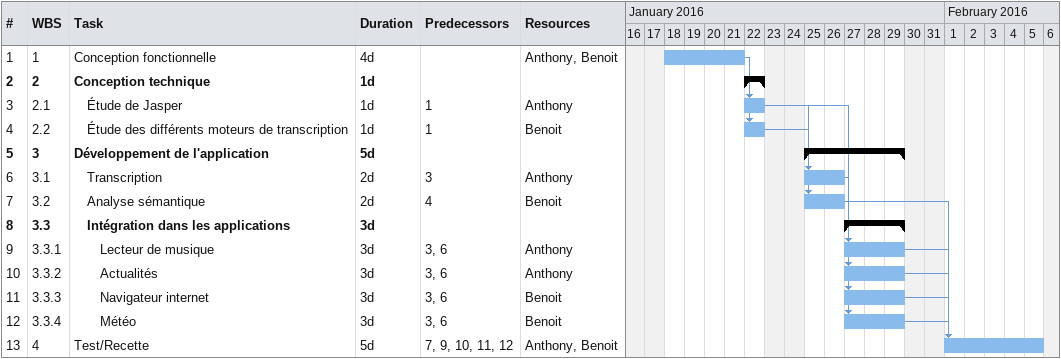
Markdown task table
| ID | WBS | Task | Duration | Start | Finish | Predecessors | Resources |
|---|---|---|---|---|---|---|---|
| 1 | 1 | Conception fonctionnelle | 4d | 2016-01-18 | 2016-01-21 |  | Anthony, Benoit |
| 2 | 2 | **Conception technique** | 1d | 2016-01-22 | 2016-01-22 |  |  |
| 3 | 2.1 | Étude de Jasper | 1d | 2016-01-22 | 2016-01-22 | 1 | Anthony |
| 4 | 2.2 | Étude des différents moteurs de transcription | 1d | 2016-01-22 | 2016-01-22 | 1 | Benoit |
| 5 | 3 | **Développement de l'application** | 5d | 2016-01-25 | 2016-01-29 |  |  |
| 6 | 3.1 | Transcription | 2d | 2016-01-25 | 2016-01-26 | 3 | Anthony |
| 7 | 3.2 | Analyse sémantique | 2d | 2016-01-25 | 2016-01-26 | 4 | Benoit |
| 8 | 3.3 | **Intégration dans les applications** | 3d | 2016-01-27 | 2016-01-29 |  |  |
| 9 | 3.3.1 | Lecteur de musique | 3d | 2016-01-27 | 2016-01-29 | 3, 6 | Anthony |
| 10 | 3.3.2 | Actualités | 3d | 2016-01-27 | 2016-01-29 | 3, 6 | Anthony |
| 11 | 3.3.3 | Navigateur internet | 3d | 2016-01-27 | 2016-01-29 | 3, 6 | Benoit |
| 12 | 3.3.4 | Météo | 3d | 2016-01-27 | 2016-01-29 | 3, 6 | Benoit |
| 13 | 4 | Test/Recette | 5d | 2016-02-01 | 2016-02-05 | 7, 9, 10, 11, 12 | Anthony, Benoit |
